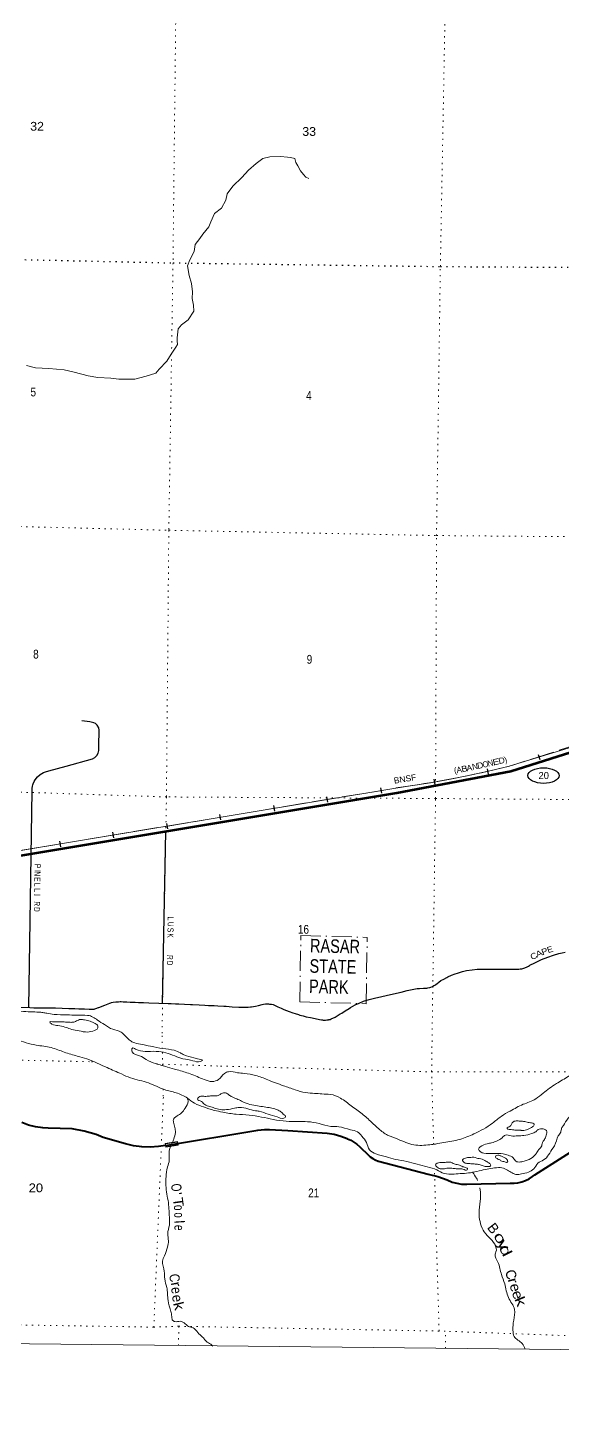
# Model space of a CAD drawing. Header units: feet. Extents: x -244583 to 4, y 367440 to 553773.
# Drawn here: x -227205 to -216564, y 367440 to 394800 of the extents above; entities that cross this region are included whole.
import ezdxf
from ezdxf.enums import TextEntityAlignment as Align

# ---------------------------------------------------------------- set-up
doc = ezdxf.new("R2010")
doc.units = ezdxf.units.FT
doc.header["$LTSCALE"] = 80
for name, pattern in [('DOT_DASHED', [7.7, 5, -1.2, 0.3, -1.2]), ('DOTTED', [1.5, 0.3, -1.2]), ('LONG_DASHED', [7.5, 6, -1.5])]:
    doc.linetypes.add(name, pattern=pattern)
for name, color, linetype, lineweight in [('17', 7, 'Continuous', 25), ('23', 7, 'Continuous', 70), ('26', 7, 'Continuous', 40), ('29', 7, 'Continuous', 25), ('39', 7, 'Continuous', 13), ('4', 7, 'Continuous', 13), ('44', 7, 'DOT_DASHED', 13), ('6', 7, 'DOTTED', 25), ('61', 7, 'Continuous', 13), ('63', 7, 'Continuous', 25), ('7', 7, 'DOTTED', 13)]:
    doc.layers.add(name, color=color, linetype=linetype, lineweight=lineweight)
doc.layers.add('30', color=7, linetype='Continuous')
doc.layers.add('41', color=7, linetype='Continuous')

msp = doc.modelspace()

# ---------------------------------------------------------------- linework, layer by layer
at = {"layer": '17'}
msp.add_ellipse((-216941.21, 379914.57), major_axis=(-309.24, 1), ratio=0.500121, dxfattribs=at)
at = {"layer": '23'}
msp.add_lwpolyline([(-235680.38, 377592.65), (-235598.26, 377530.71), (-235411.44, 377418.32), (-235201.57, 377329.84), (-234963.63, 377256.56), (-234719.33, 377208.56), (-234471.36, 377186.36), (-234222.42, 377190.2), (-233975.25, 377220.03), (-231797.09, 377582.46), (-219862.07, 379568.37), (-217593.81, 380005), (-216395.06, 380383.23)], dxfattribs=at)
at = {"layer": '26'}
for points in [[(-224461.93, 372555.09), (-224602.12, 372530.8), (-224766.33, 372518.63), (-224930.91, 372523.68), (-225094.06, 372545.92), (-225253.99, 372585.08), (-225697.41, 372712.71), (-225841.42, 372770.13), (-226074.76, 372840.72), (-226314.2, 372886.52), (-226793.11, 372901.31), (-226901.73, 372906.28), (-227044.37, 372926.03), (-227184.18, 372960.58), (-227319.6, 373009.55)], [(-224461.93, 372555.09), (-222622.55, 372861.13), (-222491.64, 372872.42), (-222441.39, 372872.61), (-222416.19, 372872.7), (-222391.39, 372871.56), (-222025.25, 372854.65), (-221245.55, 372800.53), (-221108.47, 372777.99), (-220974.49, 372741.24), (-220845.09, 372690.68), (-220842.39, 372689.45), (-220775.01, 372658.76), (-220711.21, 372621.19), (-220651.68, 372577.16), (-220597.08, 372527.15), (-220589.4, 372519.21), (-220431.23, 372368.09), (-220386.89, 372329.24), (-220338.72, 372295.24), (-220287.27, 372266.45), (-220233.09, 372243.21), (-220226.32, 372240.76), (-219236.43, 371982.46), (-219042.94, 371936.27), (-218855.33, 371870.1), (-218756.91, 371826.17), (-218664.37, 371801.2), (-218569.73, 371786.05), (-218474.02, 371780.86), (-218466.29, 371780.88), (-217607.02, 371800.76), (-217527.78, 371803.06), (-217449.21, 371813.62), (-217372.18, 371832.33), (-217297.53, 371859), (-217226.07, 371893.33), (-217158.59, 371934.93), (-217112.13, 371969.75), (-215989.22, 372684.4)]]:
    msp.add_lwpolyline(points, dxfattribs=at)
at = {"layer": '29'}
for p, q in [((-227175.38, 375299.07), (-227112.19, 379609.01)), ((-224517.51, 375380.93), (-224455.1, 378803.66))]:
    msp.add_line(p, q, dxfattribs=at)
for points in [[(-227112.19, 379609.01), (-227112.73, 379655.09), (-227106.07, 379701.67), (-227100.75, 379729.59), (-227094.1, 379752.2), (-227072.82, 379798.76), (-227054.19, 379828.03), (-227004.28, 379892.22), (-226950.42, 379935.79), (-226885.24, 379974.39), (-226845.33, 379990.35), (-226781.43, 380007.77), (-226434.76, 380102.69), (-225911.44, 380249.76), (-225867.54, 380276.37), (-225826.3, 380313.62), (-225802.36, 380357.52), (-225789.05, 380410.73), (-225786.83, 380507.13), (-225779.74, 380819.14), (-225787.72, 380867.03), (-225816.99, 380918.91), (-225850.25, 380948.18), (-225887.49, 380965.48), (-225964.29, 380981.74), (-226121.94, 381006.13)], [(-219330.87, 375683.15), (-219297.61, 375683.15), (-219262.02, 375685.47), (-219244.73, 375688.14), (-219212.47, 375695.12), (-219205.82, 375699.11), (-219183.54, 375705.43), (-219152.94, 375717.4), (-219121.01, 375734.03), (-219103.06, 375745.34), (-219086.43, 375756.65), (-219055.83, 375779.93), (-219022.97, 375805.11), (-218980.67, 375834.47), (-218926.12, 375865.73), (-218863.6, 375898.99), (-218843.64, 375908.3), (-218769.81, 375941.56), (-218697.32, 375970.16), (-218652.75, 375985.46), (-218553.64, 376015.39), (-218471.83, 376034.68), (-218360.36, 376052.07), (-218264.3, 376061.95), (-218216.41, 376064.61), (-217891.81, 376063.94), (-217541.95, 376063.26), (-217508.69, 376062.59), (-217466.12, 376061.26), (-217429.54, 376062.59), (-217404.26, 376065.92), (-217371.01, 376071.24), (-217332.43, 376080.55), (-217278.55, 376102.5), (-217243.29, 376120.46), (-217220.68, 376133.77), (-217212.03, 376139.09), (-217202.05, 376145.74), (-217128.88, 376183.65), (-217023.22, 376233.66), (-216982.55, 376252.17), (-216857.5, 376301.39), (-216739.76, 376341.97), (-216636.66, 376371.24), (-216568.82, 376389.2), (-216512.95, 376400.5)], [(-224082.11, 375369.03), (-223962.98, 375362.29), (-223922.23, 375359.81), (-223788.86, 375352.66), (-223676.61, 375346.5), (-223602.61, 375342.34), (-223492.02, 375336.18), (-223419.02, 375332.02), (-223297.8, 375325.21), (-223255.23, 375322.88), (-223133.17, 375316.06), (-223001.64, 375308.74), (-222942.77, 375305.42), (-222904.36, 375303.25), (-222883.07, 375303.08), (-222816.05, 375307.41), (-222769.99, 375312.4), (-222749.2, 375315.22), (-222712.12, 375320.71), (-222668.72, 375328.69), (-222613.01, 375341.16), (-222537.68, 375362.12), (-222508.42, 375367.11), (-222473.66, 375370.6), (-222438.74, 375371.43), (-222427.1, 375371.27), (-222413.79, 375370.6), (-222392.67, 375368.77), (-222378.04, 375367.27), (-222353.26, 375363.45), (-222320.67, 375356.46), (-222308.36, 375352.14), (-222292.56, 375345.16), (-222253.66, 375327.7), (-222224.56, 375314.73), (-222158.2, 375285.15), (-222105.49, 375261.53), (-222052.1, 375237.75), (-221998.72, 375219.46), (-221926.71, 375195.18), (-221878.66, 375178.72), (-221817.11, 375159.7), (-221786.84, 375149.39), (-221720.89, 375130.63), (-221661.49, 375116.19), (-221575.35, 375099.23), (-221484.09, 375081.41), (-221395.94, 375063.3), (-221354.2, 375054.99), (-221335.41, 375051.17), (-221322.77, 375048.84), (-221306.48, 375048.18), (-221297.33, 375048.51), (-221280.7, 375048.84), (-221249.43, 375051.5), (-221217.01, 375056.65), (-221211.85, 375058.15), (-221188.07, 375063.8), (-221161.8, 375071.78), (-221088.21, 375104.45), (-220985.78, 375170.97), (-220955.18, 375188.26), (-220886.77, 375230.41), (-220808.85, 375281.39), (-220780.91, 375297.35), (-220687.79, 375350.56), (-220610.63, 375387.81), (-220520.93, 375423.31), (-220408.42, 375459.65), (-220304.66, 375484.93), (-219928.6, 375573.35), (-219774.61, 375605.56), (-219656.79, 375635.26), (-219584.37, 375653.46), (-219522.43, 375665.85), (-219485.93, 375670.75), (-219451.92, 375675.17), (-219406.36, 375680.15), (-219330.87, 375683.15)], [(-227155.35, 375297.49), (-227078.45, 375295.44), (-227009.27, 375293.77), (-226897.02, 375293.27), (-226791.59, 375294.27), (-226784.94, 375294.43), (-226760, 375293.6), (-226647.43, 375289.62), (-226517.38, 375285.3), (-226384.67, 375280.79), (-226260.45, 375276.47), (-226183.96, 375273.98), (-226168.66, 375273.48), (-226068.38, 375269.99), (-225976.91, 375266.83), (-225957.12, 375266.33), (-225942.49, 375266.55), (-225932.35, 375266.05), (-225912.76, 375266.33), (-225895.62, 375265.85), (-225876.99, 375268.35), (-225864.81, 375270.16), (-225843.53, 375276.98), (-225824.41, 375284.46), (-225811.27, 375291.45), (-225794.38, 375297.9), (-225788.06, 375301.89), (-225666.6, 375348.82), (-225565.16, 375385.41), (-225544.21, 375392.89), (-225531.07, 375396.21), (-225500.14, 375402.7), (-225451.09, 375410.51), (-225398.05, 375415.16), (-225363.29, 375416.49), (-225339.35, 375416.65), (-225299.61, 375415.32), (-225227.27, 375411.84), (-225160.92, 375408.85), (-225060.81, 375404.53), (-224995.63, 375401.54), (-224897.69, 375397.21), (-224791.1, 375392.23), (-224590.72, 375383.25), (-224406.97, 375377.6), (-224345.28, 375376.1), (-224258.65, 375373.6), (-224194.79, 375371.94), (-224083.21, 375369.11)], [(-227353.29, 375307.21), (-227155.35, 375297.49)]]:
    msp.add_lwpolyline(points, dxfattribs=at)
at = {"layer": '39'}
msp.add_line((-223539.45, 368582.34), (-223520.16, 368563.53), dxfattribs=at)
msp.add_lwpolyline([(-227223.69, 388077.23), (-227044.29, 388026.97), (-226777.6, 388014.25), (-226474.7, 387985.01), (-226275.05, 387938.59), (-226000.82, 387871.22), (-225805.11, 387834.95), (-225550.57, 387820.33), (-225389.06, 387800.55), (-225069.7, 387799.45), (-224842.69, 387861.91), (-224652.11, 387918.66), (-224584.57, 388002.89), (-224435.41, 388163.14), (-224345.09, 388301.72), (-224256.79, 388440.32), (-224219.9, 388490.49), (-224231.3, 388563.37), (-224228.63, 388628.03), (-224208.69, 388803.68), (-224141.18, 388883.87), (-224010.82, 388983.66), (-223895.88, 389158.39), (-223900.75, 389277.69), (-223929.78, 389407.34), (-223924.4, 389540.69), (-223945, 389704.61), (-223989.91, 389862.71), (-224022.35, 390055.05), (-223974.64, 390177.88), (-223888.11, 390340.76), (-223868.51, 390482.06), (-223780.39, 390602.47), (-223720.89, 390690.82), (-223598.21, 390831.11), (-223556.78, 390931.77), (-223488.42, 391096.85), (-223343.85, 391202.56), (-223259.35, 391365.46), (-223233.83, 391492.55), (-223121.15, 391643.04), (-222943.55, 391817.15), (-222810.73, 391961.38), (-222659.79, 392097.35), (-222523.39, 392195.06), (-222385.62, 392226.05), (-222175.37, 392230.06), (-222031.97, 392218.55), (-221971.35, 392215.93), (-221890.75, 392190.89), (-221865.26, 392111.81), (-221829.55, 392044.76), (-221773.94, 391945.17), (-221718.04, 391875.9), (-221666.01, 391822.84), (-221611.73, 391794.01)], dxfattribs=at)
for points in [[(-219088.93, 372583.35), (-218922.88, 372614.07), (-218604.91, 372675.64), (-218326.91, 372784.09), (-218135.93, 372881.26), (-217956.9, 372996.74), (-217783.73, 373132.49), (-217602.76, 373239.87), (-217346.74, 373372.79), (-217097.03, 373481.52), (-216950.38, 373593.27), (-216685.69, 373784.73), (-216441.68, 373929.89), (-216250.34, 374063.44), (-216060.95, 374205.1), (-215859.1, 374378.98), (-215703.88, 374539.16), (-215536.16, 374735.6), (-215470.4, 374844.11), (-215444.85, 374973.22), (-215384.93, 375104.02), (-215302.83, 375228.53), (-215146.15, 375332.11), (-215029.96, 375430.01), (-214938, 375530.18), (-214859.84, 375664.84), (-214754.08, 375730.5), (-214601.73, 375805.82), (-214488.1, 375849.18), (-214350.14, 375900.38), (-214248.71, 375935.77), (-214177.97, 375935.08), (-214127.59, 375920.44), (-214040.58, 375929.69), (-213973.46, 375971.48), (-213942.82, 376003.52), (-213938.79, 376006.93)], [(-214034.26, 375324.39), (-214091.42, 375291.46), (-214249.82, 375218.23), (-214392.41, 375108.45), (-214581.81, 374966.8), (-214789.5, 374815.21), (-214937.99, 374721.66), (-215163.93, 374564.19), (-215408.91, 374322.02), (-215537.57, 374189.87), (-215694.65, 374045.88), (-215804.86, 373939.83), (-215886.64, 373847.65), (-215958.43, 373743.25), (-216056.85, 373602.72), (-216152.72, 373516.74), (-216250.78, 373412.6), (-216314.32, 373324.28), (-216325.22, 373245.56), (-216452.04, 373095.21), (-216546.47, 372950.6), (-216581.37, 372896.37), (-216600.35, 372817.72), (-216647.58, 372743.4), (-216722.28, 372550.08), (-216751, 372507.92), (-216839.32, 372367.29), (-216941.41, 372265.21), (-217053.24, 372199.6), (-217137.23, 372087.23), (-217240.96, 372023.57), (-217380.78, 371988.55), (-217490.02, 371979.51), (-217564.54, 372006.52), (-217661.01, 372062.04), (-217767.67, 372109.57), (-217913.23, 372106.95), (-218063.04, 372084.16), (-218223.09, 372047.33), (-218395.25, 372012.63), (-218555.1, 371996), (-218720.96, 371985.5), (-218918.93, 371997.54), (-219063.74, 372069.7), (-219255.17, 372130.19), (-219456.75, 372184.72), (-219660.4, 372235.22), (-219888.39, 372277.88), (-220067.81, 372326.13), (-220273.4, 372384.73), (-220399.9, 372468.84), (-220463.15, 372612.97), (-220552.84, 372739.17), (-220640.95, 372822.91), (-220782, 372866.73), (-221015.89, 372925.62), (-221171.46, 372933.2), (-221405.36, 372990.07), (-221637.45, 373026.7), (-221821.34, 373032.54), (-222057.79, 373036.88), (-222316.19, 373069.73), (-222552.18, 373120.55), (-222796.37, 373159.32), (-223054.94, 373176), (-223321.35, 373217.01), (-223490.78, 373253.03), (-223706.37, 373321.85), (-223881.51, 373394.3), (-224024, 373496.76), (-224249.34, 373602.05), (-224483.16, 373667), (-224797.19, 373797.42), (-225155.96, 373899.97), (-225335.1, 373976.51), (-225620.87, 374102.6), (-226025.42, 374276.35), (-226214.86, 374332.78), (-226472.82, 374410.09), (-226734.68, 374501.59), (-227031.32, 374550.98), (-227232.99, 374597.43), (-227430.42, 374664.04), (-227777.33, 374740.2), (-228083.94, 374803.84), (-228410.59, 374883.85), (-228820.3, 374946.47), (-229125.29, 374969.67), (-229393.98, 374984.43), (-229697.23, 374979.31), (-229996.98, 374919.58), (-230263.98, 374901.98), (-230518.26, 374942.88), (-230830.81, 375018.7), (-231131.31, 375086.32), (-231407.64, 375145.63)], [(-227999.08, 375303.7), (-227858.44, 375282.62), (-227719.18, 375262.96), (-227491.45, 375236.75), (-227281.75, 375220.36), (-227101.54, 375212.17), (-226937.7, 375203.98), (-226859.06, 375192.51), (-226817.72, 375185.07)], [(-226817.72, 375185.07), (-226677.55, 375161.99), (-226420.93, 375153.41), (-226224.92, 375147.45), (-226008.68, 375143.32), (-225903.9, 375109.95), (-225813.55, 375048.43), (-225672.94, 374960.14), (-225508.14, 374865.54), (-225344.95, 374811.39), (-225260.79, 374737.8), (-225180.75, 374656.17), (-225108.45, 374608.97), (-224959.25, 374571.13), (-224755.52, 374528.71), (-224511.39, 374483.87), (-224287.38, 374447.32), (-224164.58, 374397.61), (-224092.22, 374356.47), (-223896.74, 374297.96), (-223787.86, 374270.62), (-223723.4, 374247.76), (-223762.03, 374225.9), (-223913.47, 374241.53), (-224115.22, 374279.89), (-224276.37, 374336.04), (-224453.64, 374396.39), (-224643.35, 374426.55), (-224863.67, 374426.68), (-225055.24, 374473.03), (-225119.73, 374491.85), (-225120.46, 374419.09), (-224975.7, 374340.86), (-224843.05, 374264.78), (-224655.87, 374184.12), (-224422.09, 374115.13), (-224230.63, 374058.68), (-223968.64, 373979.31), (-223690.84, 373865.42), (-223529.51, 373827.45), (-223403.8, 373866.65), (-223289.38, 373988.83), (-223204.15, 374022.36), (-223030.51, 374002.46), (-222893.22, 373986.97), (-222667.21, 373948.38), (-222427.55, 373861.14), (-222113.4, 373742.85), (-221883.76, 373663.79), (-221672.08, 373607.15), (-221494.36, 373591.26), (-221348.94, 373579.73), (-221181.27, 373570), (-220977.86, 373495.25), (-220765.13, 373341.57), (-220550.41, 373185.85), (-220362.09, 373016.24), (-220217.88, 372883.45), (-220043.26, 372760.46), (-219835.89, 372677.58), (-219517.62, 372567.34), (-219200.26, 372568.27), (-219088.93, 372583.35)], [(-226476.91, 375012.47), (-226375.91, 375005.42), (-226303.13, 375006.73), (-226230.11, 375032.29), (-226150.98, 375061.84), (-226068.2, 375052.94), (-225959.32, 375025.6), (-225858.7, 374980.15), (-225806.62, 374933.15), (-225807, 374894.75), (-225904.68, 374829), (-226054.43, 374812.27), (-226219.86, 374844.21), (-226354.99, 374873.83), (-226459.73, 374911.24), (-226598.91, 374940.9), (-226719.89, 374970.38), (-226761.87, 375017.28), (-226705.3, 375014.71), (-226596.16, 375013.64), (-226476.91, 375012.47)], [(-224026.04, 373494.76), (-224010.5, 373431.95), (-224068.46, 373295.07), (-224144.17, 373202.83), (-224229.68, 373141.01), (-224305.35, 373052.81), (-224299.65, 373016.38), (-224274.41, 372913.04), (-224261.25, 372813.87), (-224296.96, 372678.8), (-224320.53, 372616.73)], [(-223090.15, 373495.71), (-222997.52, 373460.44), (-222894.95, 373408.9), (-222739.78, 373360.9), (-222594.49, 373337.24), (-222461.27, 373317.74), (-222342.25, 373294.34), (-222235.43, 373262.98), (-222165.07, 373223.89), (-222098.96, 373164.62), (-222070.97, 373134.03), (-222107.73, 373095.99), (-222240.86, 373123.57), (-222420.24, 373175.85), (-222595.49, 373236.19), (-222672.22, 373245.02), (-222821.42, 373282.86), (-222986.89, 373310.76), (-223090.13, 373295.6), (-223244.04, 373266.79), (-223375.41, 373268.07), (-223488.29, 373299.5), (-223578.98, 373326.66), (-223679.63, 373368.07), (-223743.71, 373429.34), (-223826.09, 373478.66), (-223797.43, 373514.76), (-223754.8, 373532.53), (-223678, 373531.78), (-223586.99, 373536.95), (-223548.55, 373540.62), (-223451.51, 373541.69), (-223415.05, 373549.42), (-223386.61, 373563.29), (-223325.68, 373593.01), (-223283.11, 373604.72), (-223244.83, 373592.22), (-223214.71, 373571.71), (-223152.46, 373530.68), (-223086.03, 373503.75)], [(-217383.33, 372856.15), (-217475.18, 372858.62), (-217509.52, 372860.98), (-217606.43, 372872.04), (-217648.79, 372880.54), (-217664.82, 372894.84), (-217603.74, 372938.71), (-217572.92, 372988.94), (-217523.95, 373034.95), (-217445.05, 373042.27), (-217360.22, 373035.37), (-217269.43, 373018.31), (-217178.64, 373001.25), (-217132.29, 372986.65), (-217126.47, 372962.34), (-217163.26, 372922.27), (-217220.15, 372892.51), (-217281.07, 372864.81), (-217390.33, 372853.75)], [(-216970.52, 372588.9), (-216977, 372546.51), (-217038.41, 372470.31), (-217083.6, 372397.98), (-217159.21, 372315.85), (-217303.41, 372246.52), (-217398.61, 372227.24), (-217493.48, 372240.29), (-217543.34, 372307.48), (-217647.94, 372359.04), (-217744.69, 372386.26), (-217920.45, 372396.07), (-218130.63, 372400.15), (-218197.04, 372429.09), (-218232.9, 372482), (-218200.14, 372524.12), (-218060.03, 372587.43), (-217972.92, 372606.79), (-217861.35, 372646.13), (-217765.74, 372707.85), (-217700.53, 372759.77), (-217587.47, 372746.53), (-217450.03, 372745.19), (-217332.73, 372752.12), (-217178.72, 372791.04), (-217095.47, 372828.63), (-217046.56, 372868.58), (-217003.97, 372882.31), (-216927.21, 372877.52), (-216885.05, 372848.81), (-216888, 372755.86), (-216904.65, 372707.51), (-216945.78, 372637.17), (-216970.52, 372588.9)], [(-224320.53, 372616.73), (-224384.15, 372449.22), (-224390.41, 372226.94), (-224428.13, 372093.91), (-224440.98, 372021.27), (-224444.45, 371673.64), (-224393.29, 371331.55), (-224384.78, 371171.78), (-224382.78, 370967.61), (-224416.81, 370798.16), (-224402.05, 370656.53), (-224423.5, 370533.44), (-224479.8, 370360.16), (-224519.3, 370251.4), (-224484.91, 370050.95), (-224476.34, 369897.25), (-224435.55, 369731.11), (-224409.88, 369468.09), (-224355.43, 369253.3), (-224336.21, 369154.07), (-224324.75, 369087.26), (-224274.6, 369048.36), (-224169.42, 369055.42), (-224066.81, 369007.92), (-224002.68, 368952.72), (-223911.99, 368925.56), (-223839.91, 368856.13), (-223749.87, 368764.29), (-223693.82, 368709.17), (-223649.86, 368658.21), (-223559.5, 368598.7), (-223539.45, 368582.34)], [(-218587.08, 372147.44), (-218543.64, 372131.32), (-218479.17, 372110.47), (-218453.04, 372096.07), (-218459.36, 372069.85), (-218544.13, 372082.81), (-218635, 372091.78), (-218717.85, 372094.62), (-218808.72, 372103.59), (-218885.6, 372096.26), (-218994.82, 372089.24), (-219073.18, 372136.5), (-219091.09, 372164.97), (-219056.37, 372201.01), (-218957.21, 372212.17), (-218878.28, 372221.51), (-218815.59, 372224.93), (-218759.16, 372208.21), (-218720.98, 372185.6), (-218634.21, 372170.61), (-218587.08, 372147.44)], [(-218162.12, 372283.22), (-218105.81, 372254.37), (-218071.65, 372233.82), (-218017.44, 372196.91), (-217993.43, 372172.42), (-217993.65, 372150.19), (-218038.28, 372134.45), (-218119.06, 372141.31), (-218199.65, 372168.37), (-218276.31, 372183.27), (-218367.22, 372188.21), (-218447.98, 372197.08), (-218512.54, 372209.84), (-218542.57, 372238.43), (-218554.42, 372266.85), (-218534.01, 372286.86), (-218450.88, 372312.32), (-218390.18, 372317.79), (-218327.51, 372319.2), (-218271.08, 372302.48), (-218218.55, 372293.96), (-218162.12, 372283.22)], [(-217748.25, 372232.68), (-217788.51, 372249.24), (-217812.58, 372267.67), (-217836.75, 372275.99), (-217864.87, 372294.46), (-217888.98, 372308.84), (-217898.86, 372331.17), (-217874.35, 372357.21), (-217829.84, 372360.82), (-217777.51, 372338.07), (-217721.16, 372313.27), (-217680.96, 372290.64), (-217661.06, 372260.12), (-217653.19, 372237.81), (-217663.46, 372221.74), (-217679.71, 372213.82), (-217709.89, 372228.26), (-217748.25, 372232.68)], [(-218350.81, 372020.99), (-218275.07, 371902.3), (-218253.95, 371859.77)], [(-218208.13, 371714.1), (-218196.85, 371638.77), (-218200.79, 371446.79), (-218223.4, 371206.48), (-218204.83, 371042.57), (-218143.89, 370870.17), (-218026.05, 370727.53), (-217887.48, 370435.1), (-217904.07, 370392.82), (-217849.06, 370234.62), (-217778.8, 369983.3), (-217713.9, 369802.77), (-217639.84, 369527.15), (-217518.89, 369291.5), (-217535.18, 369077.4), (-217549.28, 368879.45), (-217524.26, 368753.89), (-217368, 368612.89), (-217308.3, 368501.88)]]:
    msp.add_spline(points, degree=3, dxfattribs=at)
at = {"layer": '4'}
msp.add_lwpolyline([(-242556.67, 552939.06), (-212238.1, 552626.27), (-181919.12, 552355.18), (-151599.78, 552125.8), (-121280.17, 551938.12), (-90960.33, 551792.15), (-60640.31, 551687.89), (-30320.19, 551625.32), (0, 551604.47), (0, 367439.54), (-30573.52, 367460.57), (-61146.96, 367523.64), (-91720.3, 367628.79), (-122293.46, 367775.97), (-152866.39, 367965.22), (-183439.04, 368196.52), (-214011.33, 368469.88), (-244583.22, 368785.28)], close=True, dxfattribs=at)
msp.add_lwpolyline([(-242556.67, 552939.06), (-212238.1, 552626.27), (-181919.12, 552355.18), (-151599.78, 552125.8), (-121280.17, 551938.12), (-90960.33, 551792.15), (-60640.31, 551687.89), (-30320.19, 551625.32), (0, 551604.47), (0, 367439.54), (-30573.52, 367460.57), (-61146.96, 367523.64), (-91720.3, 367628.79), (-122293.46, 367775.97), (-152866.39, 367965.22), (-183439.04, 368196.52), (-214011.33, 368469.88), (-244583.22, 368785.28)], close=True, dxfattribs=at)
at = {"layer": '44'}
for p, q in [((-221787.74, 375410.79), (-221768.67, 376730.76)), ((-221768.67, 376730.76), (-220449.05, 376694.96)), ((-220468.12, 375374.99), (-220449.05, 376694.96)), ((-221787.74, 375410.79), (-220468.12, 375374.99))]:
    msp.add_line(p, q, dxfattribs=at)
at = {"layer": '6'}
msp.add_lwpolyline([(-244343.63, 390557.93), (-240126.38, 390455.22), (-234863.82, 390355.2), (-229654.04, 390233.47), (-224310.79, 390116.49), (-218993.38, 390044.23), (-213803.9, 390012.11)], dxfattribs=at)
at = {"layer": '61'}
for p, q in [((-224455.76, 372518.02), (-224467.66, 372592.07)), ((-224208.93, 372557.68), (-224455.76, 372518.02))]:
    msp.add_line(p, q, dxfattribs=at)
msp.add_lwpolyline([(-224467.66, 372592.07), (-224220.83, 372631.73), (-224208.93, 372557.68)], dxfattribs=at)
msp.add_lwpolyline([(-224458.49, 372585.44), (-224227.45, 372622.56), (-224218.09, 372564.3), (-224449.13, 372527.18)], close=True, dxfattribs=at)
at = {"layer": '63', "lineweight": 13}
for p, q in [((-213929.01, 381238.78), (-217623.25, 380100.57)), ((-219878.48, 379667.01), (-231973.36, 377654.5))]:
    msp.add_line(p, q, dxfattribs=at)
at = {"layer": '63'}
for p, q in [((-217046.57, 380336.96), (-217014, 380231.25)), ((-218062.49, 380051.86), (-218039.27, 379943.71)), ((-219126.29, 379842.67), (-219106.14, 379733.91)), ((-221254.97, 379494.85), (-221236.82, 379385.74)), ((-220183.48, 379670.5), (-220165.33, 379561.39)), ((-222312.21, 379316.29), (-222294.06, 379207.18)), ((-224440.95, 378962.08), (-224422.79, 378852.97)), ((-223383.71, 379140.64), (-223365.55, 379031.53)), ((-225512.44, 378786.44), (-225494.28, 378677.33)), ((-226569.68, 378607.87), (-226551.52, 378498.76))]:
    msp.add_line(p, q, dxfattribs=at)
at = {"layer": '63', "linetype": 'LONG_DASHED', "lineweight": 13}
msp.add_lwpolyline([(-213887.74, 381305.01), (-217551.61, 380121.49), (-217678.72, 380086.39), (-218008.43, 380007.62), (-218399.48, 379923.65), (-218792.15, 379846.38), (-219188.16, 379773.03), (-219584.12, 379709.14), (-219875.87, 379666.3), (-219878.31, 379665.92), (-231973.22, 377653.41), (-232076.51, 377643.34), (-232183.18, 377635.66), (-232289.18, 377629.18), (-232395.74, 377624.55), (-232502.8, 377622.39), (-232609.22, 377621.43), (-232715.57, 377622.3), (-232822.45, 377625.63), (-241059.86, 378104.06)], dxfattribs=at)
at = {"layer": '63', "lineweight": 13}
msp.add_arc((-223084.31, 402417.69), 22975.4, 278.02699, 283.76483, dxfattribs=at)
at = {"layer": '7'}
for p, q in [((-224522.04, 374410.86), (-224516.28, 374141.63)), ((-219018.97, 368861.5), (-219111.84, 372084.79)), ((-224194.66, 368956.62), (-224202.02, 368570.34)), ((-218889.2, 368517.38), (-218895.7, 368858.27))]:
    msp.add_line(p, q, dxfattribs=at)
for points in [[(-224399.82, 400429.92), (-224251.14, 395482.4), (-224310.79, 390116.49), (-224394.26, 384795.28), (-224441.18, 379489.89), (-224529.06, 374738.73), (-224523.74, 374490.4)], [(-219125.93, 372574.07), (-219167.57, 374019.23), (-219089, 379457.72), (-219069.08, 384690.61), (-218993.38, 390044.23), (-218893.36, 395403.68), (-218821.05, 400417.76)], [(-244401.8, 385270.91), (-240290.71, 385132.78), (-235000.18, 385000.15), (-229749.44, 384930.57), (-224394.26, 384795.28), (-219069.08, 384690.61), (-214876.41, 384654.54)], [(-213905.88, 379420.98), (-219089, 379457.72), (-224441.18, 379489.89), (-229731.31, 379662.94), (-235064.81, 379743.44), (-236945.15, 379790.48)], [(-237222.72, 374484.43), (-236983.04, 374482.64), (-236982.31, 374464.09), (-229833.36, 374301.49), (-225935.01, 374220.89), (-225878.83, 374218.97)], [(-224642.51, 374176.73), (-223364.75, 374133.08), (-219167.57, 374019.23), (-216305.31, 374021.46)], [(-224506.32, 373676.53), (-224502.87, 373515.6), (-224692.09, 368939.26)], [(-214009.25, 368685.94), (-214351.37, 368692.52), (-218895.7, 368858.27), (-219018.97, 368861.5), (-224194.66, 368956.62), (-224692.09, 368939.26), (-229510.18, 369016.73), (-230023.49, 369027.82), (-235449.51, 369153.69), (-239465.33, 369233.87)]]:
    msp.add_lwpolyline(points, dxfattribs=at)

# ---------------------------------------------------------------- texts
at = {"layer": '17'}
msp.add_text('20', height=140, dxfattribs=at).set_placement((-216937.76, 379846.26), align=Align.CENTER)
at = {"layer": '30'}
for s, rotation, width, p in [('P', 269.16, 0.7, (-227064.1, 378114.22)), ('E', 269.16, 0.7, (-227067.99, 377848.26)), ('N', 269.16, 0.65, (-227066.34, 377961.16)), ('L', 269.16, 0.8, (-227071.11, 377635.69)), ('L', 269.16, 0.8, (-227069.53, 377743.4)), ('R', 269.16, 0.65, (-227075.07, 377365.95)), ('D', 269.16, 0.65, (-227076.73, 377252.58)), ('L', 268.94, 0.8, (-224415.95, 377068.75)), ('K', 268.94, 0.65, (-224422.17, 376732.43)), ('S', 268.94, 0.7, (-224420.13, 376842.96)), ('U', 268.94, 0.65, (-224418.01, 376957.27)), ('E', 19.017, 1.1, (-216792.46, 376397.85)), ('D', 268.94, 0.65, (-224432.3, 376184.97)), ('R', 268.94, 0.65, (-224430.2, 376298.34)), ('C', 25.329, 1.15, (-217110.8, 376269.65)), ('A', 24.472, 1.25, (-217006.32, 376318.26)), ('P', 21.485, 1.15, (-216899.02, 376360.28))]:
    msp.add_text(s, height=120, rotation=rotation, dxfattribs=dict(at, width=width)).set_placement(p, align=Align.CENTER)
for p in [(-227065.52, 378016.95), (-227072.5, 377540.78)]:
    msp.add_text('I', height=120, rotation=269.16, dxfattribs=at).set_placement(p, align=Align.CENTER)
at = {"layer": '41'}
for s, rotation, width, p in [('O', 274.642, 0.75, (-224348.68, 371786.97)), ('T', 277.85, 1.15, (-224317.65, 371506.58)), ('o', 272.9, 0.75, (-224293.59, 371367.37)), ('o', 270.817, 0.7, (-224286.42, 371219.52)), ('e', 267.607, 0.75, (-224281.11, 370976.02)), ('o', 301.142, 1.5, (-217947.37, 370758.38)), ('y', 297.549, 1.5, (-217870.98, 370622.35)), ('d', 296.199, 1.55, (-217835, 370525.22)), ('C', 276.093, 0.85, (-224386.28, 369989.56)), ('r', 281.895, 1.1, (-224355.77, 369821.35)), ('e', 277.44, 0.9, (-224350.14, 369724.92)), ('r', 285.969, 1.25, (-217657.85, 369890.2)), ('e', 285.489, 1.1, (-217618.22, 369780.46)), ('e', 288.847, 1.15, (-217575.62, 369631.64)), ('k', 283.839, 1.2, (-224309.49, 369415.01)), ('k', 291.647, 1.4, (-217524.49, 369501.77))]:
    msp.add_text(s, height=200, rotation=rotation, dxfattribs=dict(at, width=width)).set_placement(p)
for s, rotation, p in [("'", 278.748, (-224332.14, 371601.07)), ('l', 273.759, (-224284.27, 371057.09)), ('B', 307.84, (-218073.72, 370915.33)), ('C', 286.274, (-217709.42, 370050.9)), ('e', 280.642, (-224335.31, 369568.01))]:
    msp.add_text(s, height=200, rotation=rotation, dxfattribs=at).set_placement(p)
at = {"layer": '44', "width": 0.8}
for s, p in [('RASAR', (-221588.68, 376397.01)), ('STATE', (-221598.06, 375992.11)), ('PARK', (-221607.46, 375587.22))]:
    msp.add_text(s, height=270, rotation=358.671, dxfattribs=at).set_placement(p)
at = {"layer": '63'}
for s, rotation, p in [('(', 11.132, (-218684.25, 379956.77)), ('A', 11.132, (-218608.69, 379971.64)), ('N', 12.119, (-218292.6, 380037.5)), ('N', 13.437, (-217985.05, 380103.62)), (')', 15.437, (-217682.68, 380176.91))]:
    msp.add_text(s, height=120, rotation=rotation, dxfattribs=at).set_placement(p, align=Align.CENTER)
for s, rotation, width, p in [('B', 11.132, 1.15, (-218503.46, 379992.35)), ('A', 12.119, 1.05, (-218406.04, 380009.49)), ('D', 12.119, 1.05, (-218188.77, 380058.57)), ('O', 12.119, 0.9, (-218085.29, 380080.79)), ('E', 13.437, 1.25, (-217873.83, 380130.19)), ('D', 13.437, 1.1, (-217761.71, 380156.98))]:
    msp.add_text(s, height=120, rotation=rotation, dxfattribs=dict(at, width=width)).set_placement(p, align=Align.CENTER)
at = {"layer": '63', "width": 1.05}
msp.add_text('BNSF', height=120, rotation=9.447, dxfattribs=at).set_placement((-219908.09, 379752.41))
at = {"layer": '7'}
for s, width, p in [('32', 1.05, (-227151.13, 392746.84)), ('33', 1.05, (-221739.43, 392643.98)), ('5', 0.85, (-227145.62, 387459.84)), ('4', 0.85, (-221662.59, 387390.39)), ('8', 0.85, (-227092.83, 382243.45)), ('9', 0.85, (-221651.84, 382139.82)), ('16', 0.85, (-221827.31, 376767.16)), ('20', 1.1, (-227181.59, 371623.21)), ('21', 0.85, (-221622.96, 371523.98))]:
    msp.add_text(s, height=175, dxfattribs=dict(at, width=width)).set_placement(p)

doc.saveas('drawing.dxf')
